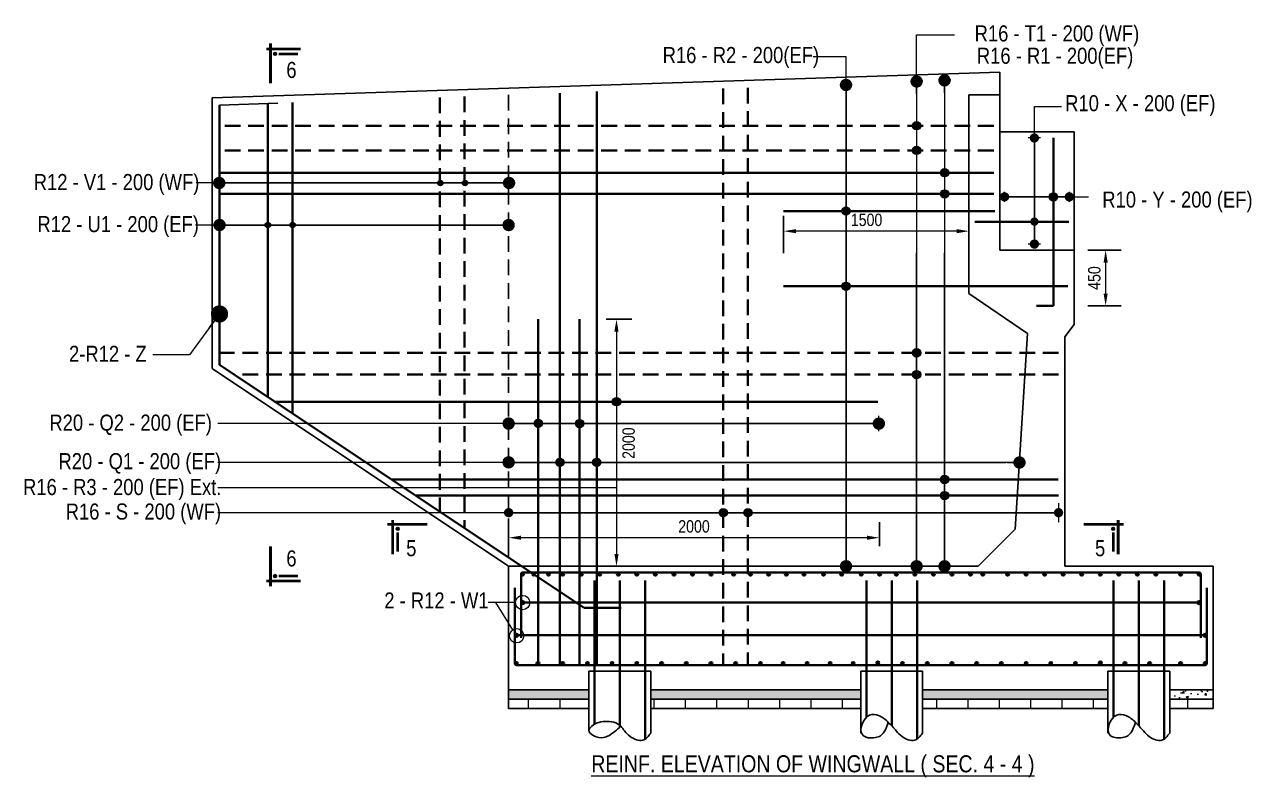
# Model space of a CAD drawing. Header units: millimetres. Extents: x -44822 to 222670, y -173707 to 25116.
# Drawn here: x 201734 to 211663, y 16599 to 22694 of the extents above; entities that cross this region are included whole.
import ezdxf

# ---------------------------------------------------------------- set-up
doc = ezdxf.new("R2010")
doc.units = ezdxf.units.MM
doc.header["$LTSCALE"] = 5
doc.header["$PDMODE"] = 2
doc.linetypes.add('DASHEDX2', pattern=[38.1, 25.4, -12.7])
for name, color, linetype in [('Abutment W Line', 200, 'Continuous'), ('Extra Line', 70, 'Continuous'), ('Pile', 11, 'Continuous')]:
    doc.layers.add(name, color=color, linetype=linetype)
for name, color, linetype, lineweight in [('Ber', 12, 'Continuous', 35), ('Ber Top', 12, 'Continuous', 35), ('Dimision', 4, 'Continuous', 13), ('hatch', 7, 'Continuous', 0), ('Text', 7, 'Continuous', 0)]:
    doc.layers.add(name, color=color, linetype=linetype, lineweight=lineweight)
doc.styles.get("Standard").update_dxf_attribs({"font": 'ARIALN.TTF'})
doc.dimstyles.new('ISO-25', dxfattribs={"dimtxt": 75, "dimasz": 45, "dimexe": 125, "dimexo": 75.625, "dimgap": 60, "dimtad": 1, "dimdec": 0, "dimtxsty": 'Standard', "dimblk": 'DOT', "dimcen": 52.5, "dimclrd": 256, "dimclre": 256, "dimclrt": 256, "dimadec": 0, "dimazin": 0, "dimtfac": 1, "dimtdec": 0, "dimtix": 1, "dimtmove": 0, "dimatfit": 3, "dimldrblk": 'DOT', "dimfxl": 1, "dimlwd": -1, "dimarcsym": 0})
pattern_1 = [(50, (207464.49, 18541.18), (182.1847, -15.939), [19.05, -209.55]), (355, (207464.49, 18541.18), (-35.243, 191.057), [15.24, -167.64]), (100.451, (207479.67, 18539.86), (146.9425, 175.117), [16.19, -178.09]), (46.184, (207464.49, 18591.98), (271.079, -42.042), [28.575, -314.325]), (96.6356, (207487.08, 18588.48), (237.404, 247.426), [24.285, -267.135]), (351.184, (207464.5, 18591.98), (237.405, 247.425), [22.86, -251.46]), (21, (207489.89, 18579.28), (151.615, -102.2655), [19.05, -209.55]), (326, (207489.89, 18579.28), (61.802, 184.188), [15.24, -167.64]), (71.4514, (207502.52, 18570.76), (213.4165, 81.923), [16.19, -178.09]), (37.5, (207464.487, 18541.185), (3.0886, 84.555), [0, -165.608, 0, -170.18, 0, -168.275]), (7.5, (207464.49, 18541.185), (66.8197, 100.1806), [0, -97.028, 0, -161.798, 0, -64.135]), (327.5, (207407.845, 18541.185), (135.5906, -5.7287), [0, -63.5, 0, -198.12, 0, -262.89]), (317.5, (207382.44, 18541.18), (148.1292, 25.4265), [0, -82.55, 0, -131.572, 0, -186.69])]

# ---------------------------------------------------------------- blocks, each defined once
blk = doc.blocks.new('_Dot')
at = {"color": 0, "linetype": 'ByBlock', "lineweight": -2}
blk.add_line((-0.5, 0), (-1, 0), dxfattribs=at)
at = {"color": 0, "linetype": 'ByBlock', "const_width": 0.5}
blk.add_lwpolyline([(-0.25, 0, 1), (0.25, 0, 1)], format="xyb", close=True, dxfattribs=at)
blk = doc.blocks.new('*D219')
at = {"layer": 'Defpoints', "color": 0, "lineweight": 50, "transparency": 16777216}
for p in [(205651.6, 18539.4), (205651.6, 18395.1), (208651.6, 18395.1)]:
    blk.add_point(p, dxfattribs=at)
at = {"layer": 'Dimision', "lineweight": -2, "transparency": 16777216}
for p, q in [((205651.6, 18470.7), (205651.6, 18664.4)), ((208651.6, 18470.7), (208651.6, 18664.4))]:
    blk.add_line(p, q, dxfattribs=at)
at = {"layer": 'Dimision', "transparency": 16777216}
blk.add_line((208551.6, 18539.4), (205751.6, 18539.4), dxfattribs=at)
at = {"layer": 'Dimision', "lineweight": 50, "transparency": 16777216}
for points in [[(205751.6, 18556.1), (205751.6, 18522.7), (205651.6, 18539.4)], [(208551.6, 18556.1), (208551.6, 18522.7), (208651.6, 18539.4)]]:
    blk.add_solid(points, dxfattribs=at)
at = {"layer": 'Dimision', "transparency": 16777216, "insert": (207151.6, 18630.5), "char_height": 100, "attachment_point": 5}
blk.add_mtext('2000', dxfattribs=at)
blk = doc.blocks.new('*D220')
at = {"layer": 'Defpoints', "color": 0, "lineweight": 50, "transparency": 16777216}
for p in [(206364.6, 20308.4), (206364.6, 18308.4), (206524.4, 18308.4)]:
    blk.add_point(p, dxfattribs=at)
at = {"layer": 'Dimision', "lineweight": -2, "transparency": 16777216}
for p, q in [((206440.2, 20308.4), (206649.4, 20308.4)), ((206440.2, 18308.4), (206649.4, 18308.4))]:
    blk.add_line(p, q, dxfattribs=at)
at = {"layer": 'Dimision', "transparency": 16777216}
blk.add_line((206524.4, 20208.4), (206524.4, 18408.4), dxfattribs=at)
at = {"layer": 'Dimision', "lineweight": 50, "transparency": 16777216}
for points in [[(206507.7, 20208.4), (206541.1, 20208.4), (206524.4, 20308.4)], [(206507.7, 18408.4), (206541.1, 18408.4), (206524.4, 18308.4)]]:
    blk.add_solid(points, dxfattribs=at)
at = {"layer": 'Dimision', "transparency": 16777216, "insert": (206622.7, 19305.3), "char_height": 100, "attachment_point": 5, "rotation": 90}
blk.add_mtext('2000', dxfattribs=at)
blk = doc.blocks.new('*D221')
at = {"layer": 'Defpoints', "color": 0, "lineweight": 50, "transparency": 16777216}
for p in [(207876.7, 21021), (209376.7, 20975.7), (207876.7, 20766.2)]:
    blk.add_point(p, dxfattribs=at)
at = {"layer": 'Dimision', "lineweight": -2, "transparency": 16777216}
for p, q in [((207876.7, 20841.8), (207876.7, 21146)), ((209376.7, 21051.3), (209376.7, 21146))]:
    blk.add_line(p, q, dxfattribs=at)
at = {"layer": 'Dimision', "transparency": 16777216}
blk.add_line((209276.7, 21021), (207976.7, 21021), dxfattribs=at)
at = {"layer": 'Dimision', "lineweight": 50, "transparency": 16777216}
for points in [[(207976.7, 21037.7), (207976.7, 21004.3), (207876.7, 21021)], [(209276.7, 21037.7), (209276.7, 21004.3), (209376.7, 21021)]]:
    blk.add_solid(points, dxfattribs=at)
at = {"layer": 'Dimision', "transparency": 16777216, "insert": (208548.1, 21112.1), "char_height": 100, "attachment_point": 5}
blk.add_mtext('1500', dxfattribs=at)
blk = doc.blocks.new('*D236')
at = {"layer": 'Defpoints', "color": 0, "lineweight": 50, "transparency": 16777216}
for p in [(210264, 20866.7), (210264, 20416.4), (210482.8, 20416.4)]:
    blk.add_point(p, dxfattribs=at)
at = {"layer": 'Dimision', "lineweight": -2, "transparency": 16777216}
for p, q in [((210339.6, 20866.7), (210607.8, 20866.7)), ((210339.6, 20416.4), (210607.8, 20416.4))]:
    blk.add_line(p, q, dxfattribs=at)
at = {"layer": 'Dimision', "transparency": 16777216}
blk.add_line((210482.8, 20766.7), (210482.8, 20516.4), dxfattribs=at)
at = {"layer": 'Dimision', "lineweight": 50, "transparency": 16777216}
for points in [[(210466.1, 20766.7), (210499.5, 20766.7), (210482.8, 20866.7)], [(210466.1, 20516.4), (210499.5, 20516.4), (210482.8, 20416.4)]]:
    blk.add_solid(points, dxfattribs=at)
at = {"layer": 'Dimision', "transparency": 16777216, "insert": (210391.7, 20641.6), "char_height": 100, "attachment_point": 5, "rotation": 90}
blk.add_mtext('450', dxfattribs=at)

msp = doc.modelspace()

# ---------------------------------------------------------------- hatches: boundary and pattern name
at = {"layer": 'Ber'}
for points in [[(205751.7, 18245.9, -1), (205776.7, 18245.9, -1)], [(205842.7, 18245.4, -1), (205867.7, 18245.4, -1)], [(205962.1, 18245.4, -1), (205987.1, 18245.4, -1)], [(206076.7, 18245.9, -1), (206101.7, 18245.9, -1)], [(206226.7, 18245.9, -1), (206251.7, 18245.9, -1)], [(206376.7, 18245.9, -1), (206401.7, 18245.9, -1)], [(206526.7, 18245.9, -1), (206551.7, 18245.9, -1)], [(206676.7, 18245.9, -1), (206701.7, 18245.9, -1)], [(206826.7, 18245.9, -1), (206851.7, 18245.9, -1)], [(206976.7, 18245.9, -1), (207001.7, 18245.9, -1)], [(207126.7, 18245.9, -1), (207151.7, 18245.9, -1)], [(207276.7, 18245.9, -1), (207301.7, 18245.9, -1)], [(207459.4, 18246.4, -1), (207484.4, 18246.4, -1)], [(207596.5, 18246, -1), (207621.5, 18246, -1)], [(207742.7, 18246, -1), (207767.7, 18246, -1)], [(207885.7, 18246, -1), (207910.7, 18246, -1)], [(208029.5, 18245.9, -1), (208054.5, 18245.9, -1)], [(208187.5, 18245.9, -1), (208212.5, 18245.9, -1)], [(208334.3, 18245.9, -1), (208359.3, 18245.9, -1)], [(208492.3, 18245.9, -1), (208517.3, 18245.9, -1)], [(208640.9, 18246, -1), (208665.9, 18246, -1)], [(208776.7, 18245.9, -1), (208801.7, 18245.9, -1)], [(208926.7, 18245.9, -1), (208951.7, 18245.9, -1)], [(209076.7, 18245.9, -1), (209101.7, 18245.9, -1)], [(209226.7, 18245.9, -1), (209251.7, 18245.9, -1)], [(209376.7, 18245.9, -1), (209401.7, 18245.9, -1)], [(209476.7, 18245.9, -1), (209501.7, 18245.9, -1)], [(209676.7, 18245.9, -1), (209701.7, 18245.9, -1)], [(209826.7, 18245.9, -1), (209851.7, 18245.9, -1)], [(209976.7, 18245.9, -1), (210001.7, 18245.9, -1)], [(210126.7, 18245.9, -1), (210151.7, 18245.9, -1)], [(210276.7, 18245.9, -1), (210301.7, 18245.9, -1)], [(210426.7, 18245.9, -1), (210451.7, 18245.9, -1)], [(210576.7, 18245.9, -1), (210601.7, 18245.9, -1)], [(210726.7, 18245.9, -1), (210751.7, 18245.9, -1)], [(210876.7, 18245.9, -1), (210901.7, 18245.9, -1)], [(211076.7, 18245.9, -1), (211101.7, 18245.9, -1)], [(211226.7, 18245.9, -1), (211251.7, 18245.9, -1)], [(205777.2, 18014.4, -1), (205752.2, 18014.4, -1)], [(211226.2, 18014.4, 1), (211251.2, 18014.4, 1)], [(205727.5, 17749.8, -1), (205702.5, 17749.8, -1)], [(211275.9, 17749.8, 1), (211300.9, 17749.8, 1)], [(205701.7, 17521, -1), (205726.7, 17521, -1)], [(205876.7, 17521, -1), (205901.7, 17521, -1)], [(206076.7, 17521, -1), (206101.7, 17521, -1)], [(206276.7, 17521, -1), (206301.7, 17521, -1)], [(206476.7, 17521, -1), (206501.7, 17521, -1)], [(206676.7, 17521, -1), (206701.7, 17521, -1)], [(206876.7, 17521, -1), (206901.7, 17521, -1)], [(207076.7, 17521, -1), (207101.7, 17521, -1)], [(207276.7, 17521, -1), (207301.7, 17521, -1)], [(207476.7, 17521, -1), (207501.7, 17521, -1)], [(207676.7, 17521, -1), (207701.7, 17521, -1)], [(207860.1, 17520.9, -1), (207885.1, 17520.9, -1)], [(208054.5, 17520.9, -1), (208079.5, 17520.9, -1)], [(208240.6, 17520.9, -1), (208265.6, 17520.9, -1)], [(208426.7, 17520.9, -1), (208451.7, 17520.9, -1)], [(208626.7, 17526.9, -1), (208651.7, 17526.9, -1)], [(208826.7, 17521, -1), (208851.7, 17521, -1)], [(209026.7, 17521, -1), (209051.7, 17521, -1)], [(209226.7, 17521, -1), (209251.7, 17521, -1)], [(209426.7, 17521, -1), (209451.7, 17521, -1)], [(209626.7, 17521, -1), (209651.7, 17521, -1)], [(209826.7, 17521, -1), (209851.7, 17521, -1)], [(210026.7, 17521, -1), (210051.7, 17521, -1)], [(210226.7, 17521, -1), (210251.7, 17521, -1)], [(210426.7, 17524.8, -1), (210451.7, 17524.8, -1)], [(210626.7, 17521, -1), (210651.7, 17521, -1)], [(210826.7, 17521, -1), (210851.7, 17521, -1)], [(211076.7, 17521, -1), (211101.7, 17521, -1)], [(211276.7, 17521, -1), (211301.7, 17521, -1)]]:
    msp.add_hatch(color=256, dxfattribs=at).paths.add_polyline_path(points)
at = {"layer": 'Dimision', "ltscale": 5}
h = msp.add_hatch(color=256, dxfattribs=at)
h.paths.add_polyline_path([(208919.3, 21874.5), (208986.8, 21874.5, -1)])
h.paths.add_polyline_path([(208986.8, 21874.5), (208919.3, 21874.5, -1)])
h = msp.add_hatch(color=256, dxfattribs=at)
h.paths.add_polyline_path([(208919.3, 21674.5), (208986.8, 21674.5, -1)])
h.paths.add_polyline_path([(208986.8, 21674.5), (208919.3, 21674.5, -1)])
h = msp.add_hatch(color=256, dxfattribs=at)
h.paths.add_polyline_path([(209145.1, 21493.6), (209212.6, 21493.6, -1)])
h.paths.add_polyline_path([(209212.6, 21493.6), (209145.1, 21493.6, -1)])
h = msp.add_hatch(color=256, dxfattribs=at)
h.paths.add_polyline_path([(205076.5, 21411.2), (205121.5, 21411.2, -1)])
h.paths.add_polyline_path([(205121.5, 21411.2), (205076.5, 21411.2, -1)])
h = msp.add_hatch(color=256, dxfattribs=at)
h.paths.add_polyline_path([(205276.5, 21411.2), (205321.5, 21411.2, -1)])
h.paths.add_polyline_path([(205321.5, 21411.2), (205276.5, 21411.2, -1)])
h = msp.add_hatch(color=256, dxfattribs=at)
h.paths.add_polyline_path([(209145.1, 21322.8), (209212.6, 21322.8, -1)])
h.paths.add_polyline_path([(209212.6, 21322.8), (209145.1, 21322.8, -1)])
h = msp.add_hatch(color=256, dxfattribs=at)
h.paths.add_polyline_path([(210026.1, 21298.8), (210093.6, 21298.8, -1)])
h.paths.add_polyline_path([(210093.6, 21298.8), (210026.1, 21298.8, -1)])
h = msp.add_hatch(color=256, dxfattribs=at)
h.paths.add_polyline_path([(208348.1, 21184.3), (208415.6, 21184.3, -1)])
h.paths.add_polyline_path([(208415.6, 21184.3), (208348.1, 21184.3, -1)])
h = msp.add_hatch(color=256, dxfattribs=at)
h.paths.add_polyline_path([(203680.7, 21070.8), (203725.7, 21070.8, -1)])
h.paths.add_polyline_path([(203725.7, 21070.8), (203680.7, 21070.8, -1)])
h = msp.add_hatch(color=256, dxfattribs=at)
h.paths.add_polyline_path([(203880.7, 21070.8), (203925.7, 21070.8, -1)])
h.paths.add_polyline_path([(203925.7, 21070.8), (203880.7, 21070.8, -1)])
h = msp.add_hatch(color=256, dxfattribs=at)
h.paths.add_polyline_path([(209872.5, 21098.2), (209940, 21098.2, -1)])
h.paths.add_polyline_path([(209940, 21098.2), (209872.5, 21098.2, -1)])
h = msp.add_hatch(color=256, dxfattribs=at)
h.paths.add_polyline_path([(208348.1, 20575.7), (208415.6, 20575.7, -1)])
h.paths.add_polyline_path([(208415.6, 20575.7), (208348.1, 20575.7, -1)])
h = msp.add_hatch(color=256, dxfattribs=at)
h.paths.add_polyline_path([(208919.3, 20036.2), (208986.8, 20036.2, -1)])
h.paths.add_polyline_path([(208986.8, 20036.2), (208919.3, 20036.2, -1)])
h = msp.add_hatch(color=256, dxfattribs=at)
h.paths.add_polyline_path([(208919.3, 19860.1), (208986.8, 19860.1, -1)])
h.paths.add_polyline_path([(208986.8, 19860.1), (208919.3, 19860.1, -1)])
h = msp.add_hatch(color=256, dxfattribs=at)
h.paths.add_polyline_path([(206490.7, 19640.1), (206558.2, 19640.1, -1)])
h.paths.add_polyline_path([(206558.2, 19640.1), (206490.7, 19640.1, -1)])
h = msp.add_hatch(color=256, dxfattribs=at)
h.paths.add_polyline_path([(205857.6, 19465.2), (205925.1, 19465.2, -1)])
h.paths.add_polyline_path([(205925.1, 19465.2), (205857.6, 19465.2, -1)])
h = msp.add_hatch(color=256, dxfattribs=at)
h.paths.add_polyline_path([(206191.6, 19463.4), (206259.1, 19463.4, -1)])
h.paths.add_polyline_path([(206259.1, 19463.4), (206191.6, 19463.4, -1)])
h = msp.add_hatch(color=256, dxfattribs=at)
h.paths.add_polyline_path([(206032.9, 19149.8), (206100.4, 19149.8, -1)])
h.paths.add_polyline_path([(206100.4, 19149.8), (206032.9, 19149.8, -1)])
h = msp.add_hatch(color=256, dxfattribs=at)
h.paths.add_polyline_path([(206330.8, 19150.1), (206398.3, 19150.1, -1)])
h.paths.add_polyline_path([(206398.3, 19150.1), (206330.8, 19150.1, -1)])
h = msp.add_hatch(color=256, dxfattribs=at)
h.paths.add_polyline_path([(209145.1, 19010.9), (209212.6, 19010.9, -1)])
h.paths.add_polyline_path([(209212.6, 19010.9), (209145.1, 19010.9, -1)])
h = msp.add_hatch(color=256, dxfattribs=at)
h.paths.add_polyline_path([(209145.1, 18880.9), (209212.6, 18880.9, -1)])
h.paths.add_polyline_path([(209212.6, 18880.9), (209145.1, 18880.9, -1)])
h = msp.add_hatch(color=256, dxfattribs=at)
h.paths.add_polyline_path([(207354.1, 18742.3), (207421.6, 18742.3, -1)])
h.paths.add_polyline_path([(207421.6, 18742.3), (207354.1, 18742.3, -1)])
h = msp.add_hatch(color=256, dxfattribs=at)
h.paths.add_polyline_path([(207554.1, 18742.3), (207621.6, 18742.3, -1)])
h.paths.add_polyline_path([(207621.6, 18742.3), (207554.1, 18742.3, -1)])
at = {"layer": 'Extra Line'}
for points in [[(203772.5, 22456.1, 1), (203750, 22456.1, 1)], [(204753.8, 18600.5, -1), (204753.8, 18623, -1)], [(210544.4, 18600.5, 1), (210544.4, 18623, 1)], [(203772.5, 18229.3, -1), (203750, 18229.3, -1)]]:
    msp.add_hatch(color=256, dxfattribs=at).paths.add_polyline_path(points)
at = {"layer": 'hatch'}
h = msp.add_hatch(dxfattribs=at)
h.set_pattern_fill('AR-CONC', color=256, style=0)
h.set_pattern_definition(pattern_1)
h.paths.add_polyline_path([(209001.7, 17308.4), (210501.8, 17308.4), (210501.8, 17233.4), (209001.7, 17233.4)])
h.paths.add_polyline_path([(206801.7, 17308.4), (208501.7, 17308.4), (208501.7, 17233.4), (206801.7, 17233.4)])
h.paths.add_polyline_path([(206301.7, 17308.4), (206301.7, 17233.4), (205651.7, 17233.4), (205651.7, 17308.4)])
h = msp.add_hatch(dxfattribs=at)
h.set_pattern_fill('AR-CONC', color=256, style=0)
h.set_pattern_definition(pattern_1)
h.paths.add_polyline_path([(211001.8, 17233.4), (211001.8, 17308.4), (211346, 17308.4), (211346, 17233.4)])
h = msp.add_hatch(dxfattribs=at)
h.set_pattern_fill('BRICK', color=256, scale=20, style=0)
h.set_pattern_definition([(0, (207464.49, 18541.18), (0, 127), []), (90, (207464.49, 18541.18), (-254, 2e-14), [127, -127]), (90, (207591.49, 18541.18), (-254, 2e-14), [-127, 127])])
h.paths.add_polyline_path([(211001.8, 17158.4), (211001.8, 17233.4), (211351.7, 17233.4), (211351.7, 17158.4)])
h.paths.add_polyline_path([(209001.7, 17158.4), (209001.7, 17233.4), (210501.8, 17233.4), (210501.8, 17158.4)])
h.paths.add_polyline_path([(208501.7, 17233.4), (208501.7, 17158.4), (206801.7, 17158.4), (206801.7, 17233.4)])
h.paths.add_polyline_path([(206301.7, 17233.4), (206301.7, 17158.4), (205651.7, 17158.4), (205651.7, 17233.4)])

# ---------------------------------------------------------------- linework, layer by layer
at = {"layer": 'Abutment W Line'}
for p, q in [((203251.7, 22100), (209626.7, 22308.4)), ((209626.7, 20866.7), (209626.7, 22308.4)), ((203251.7, 22100), (203251.7, 19908.4)), ((203311.7, 22042), (203785.1, 22058.5)), ((209376.7, 22125.4), (209626.7, 22125.4)), ((209376.7, 20516.7), (209376.7, 22125.4)), ((209626.7, 21825.4), (210226.7, 21825.4)), ((210226.7, 20266.7), (210226.7, 21825.4)), ((209626.7, 20866.7), (210226.7, 20866.7)), ((209851.7, 20191.7), (209376.7, 20516.7)), ((210226.7, 20266.7), (210151.7, 20166.7)), ((209751.7, 18608.4), (209851.7, 20191.7)), ((210151.7, 18308.4), (210151.7, 20166.7)), ((203251.7, 19908.4), (205651.6, 18308.4)), ((209751.7, 18608.4), (209451.7, 18308.4)), ((205651.6, 18308.4), (205651.7, 17158.4)), ((209451.7, 18308.4), (205651.6, 18308.4)), ((209451.7, 18308.4), (205651.6, 18308.4)), ((211351.7, 18308.4), (210151.7, 18308.4)), ((211351.8, 17769.3), (211351.8, 18158.7)), ((206301.7, 17308.4), (205651.7, 17308.4)), ((208501.7, 17308.4), (206801.7, 17308.4)), ((210501.8, 17308.4), (209001.7, 17308.4)), ((211351.8, 17308.4), (211001.8, 17308.4)), ((206301.7, 17233.4), (205651.7, 17233.4)), ((208501.7, 17233.4), (206801.7, 17233.4)), ((210501.8, 17233.4), (209001.7, 17233.4)), ((211351.8, 17233.4), (211001.8, 17233.4)), ((206301.7, 17158.4), (205651.7, 17158.4)), ((208501.7, 17158.4), (206801.7, 17158.4)), ((210501.8, 17158.4), (209001.7, 17158.4)), ((211351.7, 17158.4), (211001.8, 17158.4))]:
    msp.add_line(p, q, dxfattribs=at)
at = {"layer": 'Abutment W Line', "linetype": 'DASHEDX2'}
msp.add_line((205651.6, 18378.4), (205651.6, 22174.1), dxfattribs=at)
at = {"layer": 'Abutment W Line'}
for points in [[(211351.7, 18308.4), (211351.8, 17308.4)], [(211351.7, 18308.4), (211351.7, 17158.4)]]:
    msp.add_lwpolyline(points, dxfattribs=at)
at = {"layer": 'Ber'}
for p, q in [((206364.6, 22150.5), (206364.6, 17508.7)), ((203311.7, 22042), (203311.7, 19938.4)), ((203703.2, 22055.7), (203703.2, 19677.4)), ((203903.2, 22062.7), (203903.2, 19544.1)), ((206066.7, 22139.4), (206066.7, 17508.7)), ((210059.9, 21775.4), (210059.9, 20416.4)), ((209576.7, 21493.6), (203311.7, 21493.6)), ((209576.7, 21322.8), (203311.7, 21322.8)), ((209586.7, 21184.3), (207876.7, 21184.3)), ((210185.8, 21097.2), (209424.3, 21097.2)), ((207876.7, 20576), (210176.7, 20576)), ((205891.4, 17503.6), (205891.4, 20308.4)), ((206225.3, 17503.6), (206225.3, 20308.4)), ((203311.7, 19938.4), (206263.2, 17970.7)), ((208637.9, 19640.8), (203758.1, 19640.8)), ((210099.5, 19010.9), (204702.9, 19010.9)), ((210101.7, 18880.9), (204897.9, 18880.9)), ((205751.7, 17729.8), (205751.7, 18245.9)), ((205764.2, 18258.4), (211239.2, 18258.4)), ((206551.7, 18194.6), (206551.7, 17006)), ((208751.7, 18193.9), (208751.7, 17016.1)), ((210751.8, 18193.7), (210751.8, 17016.1)), ((211251.7, 18245.9), (211251.7, 17729.8)), ((205701.7, 17521), (205701.7, 18132.8)), ((211301.7, 18132.8), (211301.7, 17521)), ((211238.7, 18014.4), (205764.7, 18014.4)), ((206263.2, 17970.7), (206562.8, 17970.7)), ((205715, 17749.8), (211301.7, 17749.8)), ((211289.2, 17508.5), (205714.2, 17508.5))]:
    msp.add_line(p, q, dxfattribs=at)
for points in [[(210059.9, 20416.4), (209922.7, 20416.4)], [(206346.4, 18194.4), (206346.7, 17458.4), (206346.7, 17029.6)], [(206757.1, 18194.4), (206756.7, 17458.4), (206756.7, 16909.9)], [(208546.4, 18194.4), (208546.7, 17458.4), (208546.7, 17086)], [(208957.1, 18194.4), (208956.7, 17458.4), (208956.7, 16909.9)], [(210546.5, 18194.4), (210546.8, 17458.4), (210546.8, 17086)], [(210957.2, 18194.4), (210956.8, 17458.4), (210956.8, 16909.9)], [(208546.7, 16924.3), (208546.7, 16922.2)], [(210546.8, 16924.3), (210546.8, 16922.2)]]:
    msp.add_lwpolyline(points, dxfattribs=at)
for centre in [(205764.2, 18245.9), (205855.2, 18245.4), (205974.6, 18245.4), (206089.2, 18245.9), (206239.2, 18245.9), (206389.2, 18245.9), (206539.2, 18245.9), (206689.2, 18245.9), (206839.2, 18245.9), (206989.2, 18245.9), (207139.2, 18245.9), (207289.2, 18245.9), (207471.9, 18246.4), (207609, 18246), (207755.2, 18246), (207898.2, 18246), (208042, 18245.9), (208200, 18245.9), (208346.8, 18245.9), (208504.8, 18245.9), (208653.4, 18246), (208789.2, 18245.9), (208939.2, 18245.9), (209089.2, 18245.9), (209239.2, 18245.9), (209389.2, 18245.9), (209489.2, 18245.9), (209689.2, 18245.9), (209839.2, 18245.9), (209989.2, 18245.9), (210139.2, 18245.9), (210289.2, 18245.9), (210439.2, 18245.9), (210589.2, 18245.9), (210739.2, 18245.9), (210889.2, 18245.9), (211089.2, 18245.9), (211239.2, 18245.9), (205764.7, 18014.4), (211238.7, 18014.4), (205715, 17749.8), (211288.4, 17749.8), (205714.2, 17521), (205889.2, 17521), (206089.2, 17521), (206289.2, 17521), (206489.2, 17521), (206689.2, 17521), (206889.2, 17521), (207089.2, 17521), (207289.2, 17521), (207489.2, 17521), (207689.2, 17521), (207872.6, 17520.9), (208067, 17520.9), (208253.1, 17520.9), (208439.2, 17520.9), (208639.2, 17526.9), (208839.2, 17521), (209039.2, 17521), (209239.2, 17521), (209439.2, 17521), (209639.2, 17521), (209839.2, 17521), (210039.2, 17521), (210239.2, 17521), (210439.2, 17524.8), (210639.2, 17521), (210839.2, 17521), (211089.2, 17521), (211289.2, 17521)]:
    msp.add_circle(centre, 12.5, dxfattribs=at)
for centre, start, end in [((205764.2, 18245.9), 90, 180), ((211239.2, 18245.9), 0, 90), ((205764.7, 18014.4), 90, 180), ((211238.7, 18014.4), 0, 90), ((205714.2, 17521), 180, 270), ((211289.2, 17521), 270, 0)]:
    msp.add_arc(centre, 12.5, start, end, dxfattribs=at)
at = {"layer": 'Ber Top', "linetype": 'DASHEDX2'}
for p, q in [((207387.9, 22175), (207387.9, 17508.7)), ((207587.9, 22182.4), (207587.9, 17508.7)), ((205095.5, 22103.5), (205095.5, 18749.1)), ((205295.5, 22110.9), (205295.5, 18615.8)), ((209576.7, 21874.5), (203311.7, 21874.5)), ((209576.7, 21674.5), (203311.7, 21674.5)), ((210101.8, 20036.2), (203311.7, 20036.2)), ((210101.7, 19860.1), (203426.6, 19860.1))]:
    msp.add_line(p, q, dxfattribs=at)
at = {"layer": 'Dimision', "ltscale": 5}
for p, q in [((209228.9, 22243.8), (209128.9, 22239.8)), ((208431.8, 22207.9), (208331.8, 22203.9)), ((209003.1, 22234.8), (208903.1, 22230.8)), ((209956.2, 21775.4), (209856.2, 21775.4)), ((203311.7, 21374.3), (203311.7, 21448.2)), ((203311.7, 21033.9), (203311.7, 21107.7)), ((209956.2, 20916.4), (209856.2, 20916.4)), ((208647.6, 19401.7), (208647.6, 19525.1))]:
    msp.add_line(p, q, dxfattribs=at)
at = {"layer": 'Dimision'}
for p, q in [((206524.4, 18942.3), (203298.6, 18942.3)), ((210101.7, 18818), (210101.7, 18666.5))]:
    msp.add_line(p, q, dxfattribs=at)
for points in [[(208953.1, 22232.8), (208953.1, 22611.5), (209260.2, 22611.5)], [(208381.8, 22204.7), (208381.8, 22433.6), (208115.8, 22433.6)], [(209663.2, 21258.7), (209663.2, 21339.3)], [(210190.2, 21258.7), (210190.2, 21339.3)]]:
    msp.add_lwpolyline(points, dxfattribs=at)
at = {"layer": 'Dimision', "ltscale": 5}
for centre, radius in [((208953.1, 21874.5), 33.8), ((208953.1, 21674.5), 33.8), ((209178.9, 21493.6), 33.8), ((205099, 21411.2), 22.5), ((205299, 21411.2), 22.5), ((209178.9, 21322.8), 33.8), ((210059.9, 21298.8), 33.8), ((208381.8, 21184.3), 33.8), ((203703.2, 21070.8), 22.5), ((203903.2, 21070.8), 22.5), ((208381.9, 20575.7), 33.8), ((208953.1, 20036.2), 33.8), ((208953.1, 19860.1), 33.8), ((206524.4, 19640.1), 33.8), ((205891.4, 19465.2), 33.8), ((206225.3, 19463.4), 33.8), ((206066.7, 19149.8), 33.8), ((206364.6, 19150.1), 33.8), ((209178.9, 19010.9), 33.8), ((209178.9, 18880.9), 33.8), ((207387.9, 18742.3), 33.8), ((207587.9, 18742.3), 33.8)]:
    msp.add_circle(centre, radius, dxfattribs=at)
at = {"layer": 'Extra Line', "const_width": 22.5}
for points in [[(203724.5, 22540.3), (203724.5, 22216.9)], [(203690.9, 22496.1), (203968.4, 22496.1)], [(203789.7, 22456.1), (203946.3, 22456.1)], [(204713.9, 18682.1), (204713.9, 18404.6)], [(210584.4, 18682.1), (210584.4, 18404.6)], [(204669.6, 18648.5), (204993, 18648.5)], [(204753.8, 18583.3), (204753.8, 18426.7)], [(210628.7, 18648.5), (210305.2, 18648.5)], [(210544.4, 18583.3), (210544.4, 18426.7)], [(203724.5, 18145), (203724.5, 18468.5)], [(203690.9, 18189.3), (203968.4, 18189.3)], [(203789.7, 18229.3), (203946.3, 18229.3)]]:
    msp.add_lwpolyline(points, dxfattribs=at)
at = {"layer": 'Extra Line'}
for centre in [(203761.2, 22456.1), (204753.8, 18611.8), (210544.4, 18611.8), (203761.2, 18229.3)]:
    msp.add_circle(centre, 11.2, dxfattribs=at)
at = {"layer": 'Pile'}
for p, q in [((206801.7, 17458.4), (206301.7, 17458.4)), ((206301.7, 16977.3), (206301.7, 17458.4)), ((206801.7, 16958.5), (206801.7, 17458.4)), ((209001.7, 17458.4), (208501.7, 17458.4)), ((208501.7, 16958.5), (208501.7, 17458.4)), ((209001.7, 16958.5), (209001.7, 17458.4)), ((211001.8, 17458.4), (210501.8, 17458.4)), ((210501.8, 16958.5), (210501.8, 17458.4))]:
    msp.add_line(p, q, dxfattribs=at)
msp.add_lwpolyline([(211001.8, 16958.5), (211001.8, 17458.4)], dxfattribs=at)
for points in [[(209001.7, 16958.7), (208937.2, 16900.3), (208834.9, 16931.1), (208788.9, 16975.2), (208723.8, 17045.1), (208645.6, 17101.2), (208571.9, 17103.2), (208514.3, 16945.3), (208619.1, 16921.5), (208661.1, 16937), (208723.8, 17045.1)], [(211001.8, 16958.7), (210937.3, 16900.3), (210835, 16931.1), (210789, 16975.2), (210723.9, 17045.1), (210645.7, 17101.2), (210572, 17103.2), (210514.5, 16945.3), (210619.2, 16921.5), (210661.2, 16937), (210723.9, 17045.1)], [(206801.7, 16958.7), (206737.2, 16900.3), (206634.9, 16931.1), (206588.9, 16975.2), (206559.9, 17013.2), (206433.1, 17053.2), (206363.7, 17038.2), (206301.7, 16980.4), (206419.1, 16921.5), (206461.1, 16937), (206559.9, 17013.2)]]:
    msp.add_spline(points, degree=3, dxfattribs=at)
at = {"layer": 'Text'}
for points in [[(205706.7, 18014.4), (205484.8, 18014.4), (205484.8, 18014.4)], [(205685.2, 17794.1), (205547.7, 18014.4)]]:
    msp.add_lwpolyline(points, dxfattribs=at)
for centre in [(205764.7, 18014.4), (205717, 17745.6)]:
    msp.add_circle(centre, 58, dxfattribs=at)

# ---------------------------------------------------------------- texts
for s, height, p in [(' R16 - T1 - 200 (WF)', 130, (209381.1, 22556.9)), (' R16 - R2 - 200(EF)', 130, (206856.5, 22381.9)), ('R16 - R1 - 200(EF)', 130, (209440.7, 22376.1)), ('6', 130, (203852.7, 22261.3)), ('R10 - X - 200 (EF)', 130, (210155.3, 21992.1)), (' R12 - V1 - 200 (WF)', 130, (201767, 21353.7)), (' R10 - Y - 200 (EF)', 130, (210414.1, 21212.2)), (' R12 - U1 - 200 (EF)', 130, (201796.7, 21013.3)), ('2-R12 - Z', 130, (202094, 19963.4)), ('R20 - Q2 - 200 (EF)', 130, (201934.9, 19406.1)), (' R20 - Q1 - 200 (EF)', 130, (201967.4, 19094.2)), (' R16 - R3 - 200 (EF) Ext.', 130, (201680.5, 18885)), (' R16 - S - 200 (WF)', 130, (202025.6, 18686.5)), ('5', 130, (204822.7, 18389.8)), ('5', 130, (210396.7, 18389.8)), ('6', 130, (203852.7, 18307)), ('2 - R12 - W1', 130, (204645.1, 17966.7)), ('%%UREINF. ELEVATION OF WINGWALL ( SEC. 4 - 4 )', 138.125, (206320.3, 16640.3))]:
    msp.add_text(s, height=height, dxfattribs=at).set_placement(p)

# ---------------------------------------------------------------- dimensions: what is measured, and where the dimension line sits
at = {"layer": 'Dimision'}
dim = msp.add_linear_dim(base=(207876.7, 21021), p1=(209376.7, 20975.7), p2=(207876.7, 20766.2), angle=180, dimstyle='ISO-25', override={"dimtxt": 100, "dimasz": 100, "dimgap": 40, "dimsah": 1}, dxfattribs=at)
dim.commit()
dim.dimension.update_dxf_attribs({"geometry": '*D221', "text_midpoint": (208548.1, 21021), "dimtype": 160})
dim = msp.add_linear_dim(base=(210482.8, 20416.4), p1=(210264, 20866.7), p2=(210264, 20416.4), angle=90, dimstyle='ISO-25', override={"dimtxt": 100, "dimasz": 100, "dimgap": 40, "dimsah": 1}, dxfattribs=at)
dim.commit()
dim.dimension.update_dxf_attribs({"geometry": '*D236', "text_midpoint": (210391.7, 20641.6)})
dim = msp.add_linear_dim(base=(206524.4, 18308.4), p1=(206364.6, 20308.4), p2=(206364.6, 18308.4), angle=90, text='2000', dimstyle='ISO-25', override={"dimtxt": 100, "dimasz": 100, "dimgap": 45, "dimtad": 0, "dimsah": 1, "dimtmove": 2}, dxfattribs=at)
dim.commit()
dim.dimension.update_dxf_attribs({"geometry": '*D220', "text_midpoint": (206622.7, 19305.3), "dimtype": 160})
dim = msp.add_linear_dim(base=(205651.6, 18539.4), p1=(208651.6, 18395.1), p2=(205651.6, 18395.1), angle=180, text='2000', dimstyle='ISO-25', override={"dimtxt": 100, "dimasz": 100, "dimgap": 40, "dimsah": 1}, dxfattribs=at)
dim.commit()
dim.dimension.update_dxf_attribs({"geometry": '*D219', "text_midpoint": (207151.6, 18630.5)})

# ---------------------------------------------------------------- leaders
for points, override in [([(209178.9, 22241.8), (209178.9, 18308.4)], {"dimasz": 100, "dimtad": 0}), ([(209178.9, 22241.8), (209178.9, 20845.1)], {"dimasz": 100, "dimtad": 0}), ([(208381.8, 22204.7), (208381.9, 18308.4)], {"dimasz": 100, "dimtad": 0}), ([(208381.9, 18308.4), (208381.8, 22204.7)], {"dimasz": 100, "dimtad": 0}), ([(208953.1, 22232.8), (208953.1, 18308.4)], {"dimasz": 100, "dimtad": 0}), ([(208953.1, 22232.8), (208953.1, 20836.1)], {"dimasz": 100, "dimtad": 0}), ([(209906.2, 20916.4), (209906.2, 22031.1), (210125.8, 22031.1)], {"dimasz": 75, "dimtad": 0}), ([(209906.2, 21775.4), (209906.2, 20916.4)], {"dimasz": 75, "dimtad": 0}), ([(205655, 21411.2), (203121.7, 21411.2)], {"dimasz": 100, "dimtad": 0}), ([(203309.9, 21411.2), (205655, 21411.2)], {"dimasz": 100, "dimtad": 0}), ([(210188.8, 21298.8), (209663.2, 21298.8)], {"dimasz": 75, "dimtad": 0}), ([(209664.6, 21298.8), (210345.3, 21298.8)], {"dimasz": 75, "dimtad": 0}), ([(205651.6, 21070.8), (203118.3, 21070.8)], {"dimasz": 100, "dimtad": 0}), ([(203312.1, 21070.8), (205651.6, 21070.8)], {"dimasz": 100, "dimtad": 0}), ([(208953.1, 18308.4), (208953.1, 20845.1)], {"dimasz": 100, "dimtad": 0}), ([(209178.9, 18308.4), (209178.9, 20845.1)], {"dimasz": 100, "dimtad": 0}), ([(203311.7, 20350.8), (203068.2, 20021.2), (202773.2, 20021.2)], {"dimasz": 140, "dimtad": 0}), ([(208647.6, 19463.4), (203299.6, 19463.4)], {"dimasz": 100, "dimtad": 0}), ([(205651.6, 19463.4), (207151.6, 19463.4)], {"dimasz": 100, "dimtad": 0}), ([(205651.6, 19463.4), (207151.6, 19463.4)], {"dimasz": 100, "dimtad": 0}), ([(205651.6, 19463.4), (207151.6, 19463.4)], {"dimasz": 100, "dimtad": 0}), ([(205651.6, 19463.4), (208647.6, 19463.4)], {"dimasz": 100, "dimtad": 0}), ([(209785.8, 19148.5), (203299.6, 19149.8)], {"dimasz": 100, "dimtad": 0}), ([(205651.6, 19149.8), (209675.3, 19149.8)], {"dimasz": 100, "dimtad": 0}), ([(210101.7, 18742.3), (203299.6, 18742.3)], {"dimasz": 75, "dimtad": 0}), ([(205651.6, 18742.3), (210101.7, 18742.3)], {"dimasz": 75, "dimtad": 0})]:
    msp.add_leader(points, dimstyle='ISO-25', override=override, dxfattribs=at)

doc.saveas('drawing.dxf')
